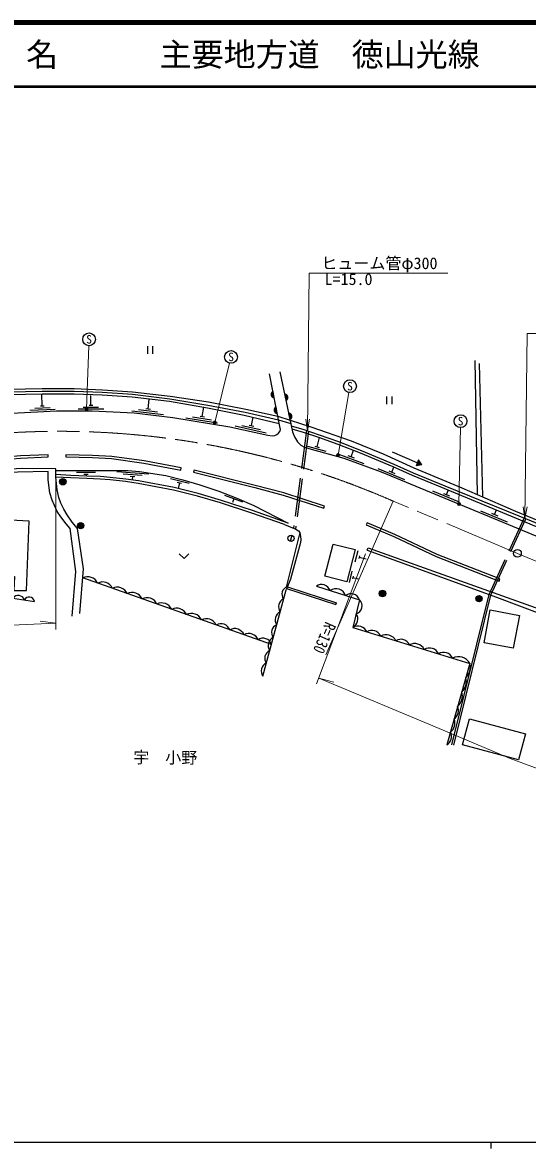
# Model space of a CAD drawing. Units: millimetres at full size, sheet at 1:1000; details may follow other scales. Extents: x 40000 to 680000, y 20000 to 380000.
# Drawn here: x 194803 to 273704, y 204000 to 380000 of the extents above; entities that cross this region are included whole.
import ezdxf
from ezdxf.enums import TextEntityAlignment as Align

# ---------------------------------------------------------------- set-up
doc = ezdxf.new("R2010")
doc.units = ezdxf.units.MM
doc.header["$LTSCALE"] = 1000
doc.linetypes.add('CHAIN', pattern=[18.5, 12, -1.5, 3.5, -1.5])
doc.linetypes.add('DASHED', pattern=[7.5, 6, -1.5])
for name, color, linetype, lineweight in [('M-BGD', 7, 'Continuous', 25), ('M-BMK', 2, 'CHAIN', 13), ('M-BMK-SRVR', 3, 'Continuous', 25), ('M-STR-HTXT', 7, 'Continuous', 13), ('M-STR-STRC', 7, 'Continuous', 25), ('M-TTL', 2, 'Continuous', 140), ('M-TTL-BAND', 7, 'Continuous', 25), ('M-TTL-LINE', 7, 'Continuous', 50)]:
    doc.layers.add(name, color=color, linetype=linetype, lineweight=lineweight)
doc.layers.add('M-BMK-HTXT', color=7, linetype='Continuous')
doc.layers.add('M-TTL-TXT', color=7, linetype='Continuous')
doc.styles.add('ＭＳ ゴシック', font='')
doc.styles.get('ＭＳ ゴシック').set_extended_font_data('MS Gothic')

# ---------------------------------------------------------------- blocks, each defined once
blk = doc.blocks.new('open_arrow')
at = {"color": 0, "linetype": 'Continuous', "lineweight": -2}
blk.add_lwpolyline([(7.5, 1.25), (0, 0), (7.5, -1.25)], dxfattribs=at)

msp = doc.modelspace()

# ---------------------------------------------------------------- hatches: boundary and pattern name
at = {"layer": 'M-BGD'}
for points in [[(234134, 321360, -0.82183), (233942, 322332)], [(235767, 321882, -0.82183), (235970, 320912)], [(234612, 318932, -0.82183), (234421, 319904)], [(236389, 318908, -0.82183), (236592, 317938)], [(256286, 310722), (257220, 310860), (256687, 311639)], [(200604, 308222, -0.41421), (201104, 308722, -0.41421), (201604, 308222, -1)], [(203594, 301759, -0.41421), (204294, 301659, -0.41421), (204194, 300959, -1)], [(250555, 290798, -0.41421), (251099, 291250, -0.41421), (251551, 290705, -1)], [(266133, 289436, -1), (266133, 290436, -1)]]:
    msp.add_hatch(color=256, dxfattribs=at).paths.add_polyline_path(points)
at = {"layer": 'M-STR-HTXT'}
for points in [[(204991, 319758, -1), (204621, 319421, -0.41421), (204637, 319774, -0.41421)], [(225070, 317615, -1), (224639, 317361, -0.41421), (224727, 317703, -0.41421)], [(244312, 312506, -1), (243901, 312222, -0.41421), (243965, 312570, -0.41421)], [(263181, 304914, -0.41421), (263171, 304560, -0.41421), (262818, 304571, -1)]]:
    msp.add_hatch(color=256, dxfattribs=at).paths.add_polyline_path(points)

# ---------------------------------------------------------------- linework, layer by layer
at = {"layer": 'M-BGD'}
for p, q in [((214320, 329403), (214320, 328203)), ((215120, 329403), (215120, 328203)), ((265919, 306169), (265509, 327166)), ((266135, 326720), (266658, 305850)), ((234134, 321360), (233942, 322332)), ((197888, 320082), (197796, 321969)), ((205500, 320190), (205500, 321690)), ((214441, 319616), (214615, 321106)), ((235767, 321882), (235970, 320912)), ((251697, 321553), (251697, 320353)), ((252497, 321553), (252497, 320353)), ((195919, 319386), (199915, 319580)), ((196704, 319724), (199101, 319841)), ((197608, 320068), (198167, 320096)), ((203500, 319590), (207500, 319590)), ((204300, 319890), (206700, 319890)), ((205220, 320190), (205780, 320190)), ((211889, 319310), (216855, 318731)), ((212917, 319492), (215897, 319145)), ((214094, 319657), (214789, 319576)), ((222892, 318418), (223133, 319890)), ((234612, 318932), (234421, 319904)), ((236389, 318908), (236592, 317938)), ((220328, 318232), (225261, 317421)), ((221363, 318365), (224323, 317879)), ((222546, 318475), (223237, 318362)), ((228008, 316932), (232897, 315883)), ((229049, 317016), (231982, 316386)), ((230236, 317068), (230921, 316921)), ((230579, 316994), (230858, 318294)), ((240838, 313663), (241229, 315111)), ((239312, 313764), (242208, 312982)), ((240501, 313754), (241176, 313571)), ((198811, 312086), (198797, 312436)), ((201579, 312441), (201571, 312091)), ((243938, 312632), (248160, 311076)), ((245660, 312317), (246645, 311954)), ((246152, 312135), (246526, 313148)), ((256487, 311181), (252638, 312862)), ((256687, 311639), (256286, 310722)), ((257220, 310860), (256687, 311639)), ((214528, 309396), (209543, 309787)), ((219526, 310053), (219590, 310397)), ((221619, 310035), (221534, 309696)), ((250308, 310313), (254466, 308594)), ((252016, 309932), (252987, 309531)), ((252502, 309731), (252823, 310510)), ((257220, 310860), (256286, 310722)), ((206223, 309665), (203223, 309661)), ((205073, 309363), (204373, 309362)), ((204723, 309363), (204724, 309109)), ((213508, 309175), (210517, 309410)), ((212338, 308966), (211640, 309021)), ((211989, 308993), (211950, 308500)), ((220857, 307952), (217947, 308680)), ((219669, 307940), (218990, 308110)), ((219329, 308025), (219112, 307157)), ((258853, 306781), (263011, 305062)), ((260562, 306399), (261532, 305998)), ((261047, 306199), (261352, 306938)), ((229203, 305001), (226398, 306065)), ((227800, 305533), (227587, 304972)), ((241905, 304085), (242012, 304418)), ((266378, 303670), (270537, 301951)), ((268087, 303288), (269057, 302887)), ((268572, 303088), (268869, 303807)), ((248630, 301802), (248493, 301480)), ((238159, 300262), (236011, 291733)), ((236896, 299850), (236621, 298888)), ((248663, 297512), (248799, 297888)), ((247187, 297410), (246744, 295666)), ((247453, 296631), (247350, 296224)), ((247402, 296427), (248492, 296150)), ((246285, 294227), (245841, 292483)), ((233683, 282768), (204219, 293189)), ((246463, 293470), (246360, 293063)), ((246412, 293266), (247284, 293044)), ((269262, 292691), (269389, 293018)), ((232355, 277830), (235989, 291342)), ((236065, 291522), (243773, 289007)), ((236181, 291800), (243866, 289292)), ((261881, 267100), (267716, 290597)), ((262174, 267038), (267999, 290494)), ((243773, 289007), (243866, 289292))]:
    msp.add_line(p, q, dxfattribs=at)
at = {"layer": 'M-BGD', "linetype": 'DASHED'}
for p, q in [((234704, 318465), (236611, 317846)), ((234815, 317900), (236720, 317324)), ((239176, 316228), (237168, 300940)), ((239466, 316132), (237455, 300822)), ((267716, 290597), (273176, 302538)), ((267999, 290494), (273454, 302424))]:
    msp.add_line(p, q, dxfattribs=at)
at = {"layer": 'M-BGD'}
for points in [[(159598, 335646), (154684, 316001), (154949, 315295), (162324, 317372), (166206, 318264), (174375, 319863), (179992, 320716), (183426, 321146), (186367, 321399), (192681, 321868), (197856, 321970), (202869, 321970), (207238, 321804), (211927, 321498), (217748, 320791), (223685, 319797), (229436, 318626), (234925, 317343)], [(193151, 318950), (200120, 319290), (205708, 319290), (212260, 318964), (218291, 318262), (227201, 316799), (233149, 315522), (233814, 315410), (234221, 315450), (234566, 315612), (234806, 315836), (235013, 316091), (235090, 316404), (235017, 316878), (233395, 325106)], [(235035, 325384), (236994, 316014), (237319, 315222), (237778, 314459), (238292, 313941), (238844, 313615), (239535, 313393), (245034, 311908), (250850, 309764), (276795, 299039), (288383, 294300), (297714, 291333), (305714, 289161), (315168, 286940)], [(154684, 316001), (158554, 317141), (162126, 318147), (166040, 319046), (174238, 320652), (179882, 321508), (183342, 321942), (186303, 322197), (192644, 322667), (197848, 322770), (202885, 322770), (207279, 322603), (212001, 322295), (217862, 321583), (223852, 320709), (229720, 319568), (234704, 318465)], [(154808, 315671), (162225, 317760), (166123, 318655), (174306, 320257), (179937, 321112), (183384, 321544), (186335, 321798), (192662, 322267), (197852, 322370), (202877, 322370), (207259, 322204), (211964, 321896), (217805, 321187), (223758, 320191), (229568, 319078), (234815, 317900)], [(236611, 317846), (239831, 316800), (246176, 314626), (251138, 312561), (255926, 310403), (263442, 307241), (271839, 303609), (280055, 300242), (282953, 299037), (287955, 297167), (292872, 295468), (296505, 294287), (300960, 293004), (305577, 291658), (311239, 290074), (318152, 288499), (333138, 285215), (341559, 283773)], [(236798, 316954), (238763, 316363), (241155, 315576), (244193, 314489), (247724, 313109), (252825, 310947), (255824, 309603), (260809, 307598), (274260, 302094), (283616, 298186), (287074, 296728), (291337, 295166), (294352, 294178), (298075, 293075), (303843, 291451), (312988, 289080), (316248, 288328)], [(236891, 316508), (238643, 315982), (241025, 315198), (244053, 314115), (247574, 312738), (252665, 310581), (255667, 309235), (260658, 307227), (274072, 301639), (283462, 297693), (286927, 296231), (291132, 294648), (294241, 293609), (297964, 292461), (303643, 290875), (311305, 289066), (315980, 287984)], [(198797, 312436), (194480, 312258), (189192, 311811), (184885, 311139)], [(184939, 310793), (189234, 311463), (194502, 311909), (198811, 312086)], [(201571, 312091), (205717, 311997), (208730, 311834), (213773, 311126), (219526, 310053)], [(219590, 310397), (213829, 311471), (208764, 312183), (205730, 312346), (201579, 312441)], [(203766, 287630), (204334, 294597), (203368, 300935), (202555, 301882), (201760, 303056), (201257, 303911), (200796, 304880), (200500, 305778), (200210, 306936), (200012, 308934), (200012, 310237), (194831, 310270), (190770, 310078), (186204, 309437), (179813, 308308), (173202, 306745), (164099, 304093), (156894, 301551), (147304, 297461), (138660, 293061), (129779, 287564), (118251, 279382), (108988, 272622)], [(198808, 309803), (194078, 309728), (190531, 309471), (186537, 308939), (178491, 307474), (170335, 305507), (165055, 303932), (157162, 301174), (152658, 299410), (145610, 296239), (141401, 294115), (136849, 291540), (131389, 288193), (123987, 283036), (109256, 272289)], [(202561, 287196), (203130, 294163), (202248, 300929), (201598, 301615), (200769, 302739), (200211, 303585), (199792, 304529), (199440, 305342), (199053, 306502), (198808, 308500), (198808, 309803)], [(200012, 309956), (209022, 309969), (211266, 309953), (213058, 309812), (214811, 309577), (217194, 309177), (219878, 308506), (222510, 307725), (225471, 306738), (228270, 305676), (230924, 304493), (236313, 301750), (230739, 303711), (225881, 305290), (222231, 306356), (218496, 307315), (212924, 308359), (210967, 308643), (208515, 308903), (206976, 309015), (204874, 309102), (202326, 309218), (200012, 309350)], [(242012, 304418), (235642, 306460), (231174, 307656), (221619, 310035)], [(235746, 301526), (230611, 303332), (225763, 304907), (222125, 305970), (218409, 306924), (212859, 307964), (210917, 308246), (208479, 308505), (206953, 308616), (204857, 308703), (202306, 308819), (200012, 308949)], [(221534, 309696), (231087, 307317), (235544, 306124), (241905, 304085)], [(235746, 301526), (237534, 300789), (237922, 300546), (238159, 300262), (238251, 299680), (238295, 299214), (238230, 298703), (236687, 293011), (235989, 291342)], [(248493, 301480), (252839, 299634), (259431, 296509), (269262, 292691)], [(269389, 293018), (259569, 296831), (252983, 299953), (248630, 301802)], [(159319, 300552), (178220, 294123), (183761, 291463), (196678, 289496)], [(248663, 297512), (268888, 290172), (279659, 286138)], [(248799, 297888), (277091, 287763)], [(219285, 296942), (220035, 296242), (220785, 296942)], [(240717, 291872), (247434, 289757), (246430, 285434), (264682, 279820), (261100, 267082)]]:
    msp.add_lwpolyline(points, dxfattribs=at)
for points in [[(183147, 302735), (182749, 293887), (193539, 293402), (193441, 291216), (195414, 291216), (195838, 302035)], [(243328, 298484), (246773, 297608), (245489, 292561), (242044, 293437)], [(267864, 288171), (272434, 287326), (271488, 282210), (266917, 283055)], [(264659, 271166), (273414, 268829), (272323, 264742), (263568, 267078)]]:
    msp.add_lwpolyline(points, close=True, dxfattribs=at)
for centre in [(201104, 308222), (203894, 301359), (236758, 299369), (251053, 290752), (266133, 289936)]:
    msp.add_circle(centre, 500, dxfattribs=at)
for centre, radius, start, end in [((234134, 321865), 505, 112.31787, 269.97606), ((235773, 321377), 505, 292.97992, 90.63812), ((234612, 319437), 505, 112.31787, 269.97606), ((236395, 318403), 505, 292.97992, 90.63812), ((204987, 291677), 1696, 24.10222, 116.94203), ((207304, 290858), 1696, 24.10222, 116.94203), ((194145, 289467), 982, 16.03868, 146.64773), ((209620, 290039), 1696, 24.10222, 116.94203), ((211936, 289219), 1696, 24.10222, 116.94203), ((236534, 290650), 1203, 107.08936, 219.01917), ((241547, 290778), 1373, 17.86816, 127.18411), ((243769, 289847), 1633, 20.9599, 124.09238), ((246132, 289357), 1362, 17.07144, 127.98084), ((195841, 289341), 851, 10.51492, 152.17149), ((214253, 288400), 1696, 24.10222, 116.94203), ((216569, 287581), 1696, 24.10222, 116.94203), ((236147, 288668), 1342, 114.06594, 215.82825), ((246635, 288804), 1244, 283.8229, 50.02552), ((218885, 286762), 1696, 24.10222, 116.94203), ((221202, 285942), 1696, 24.10222, 116.94203), ((235606, 286657), 1342, 114.06594, 215.82825), ((245719, 286738), 1486, 298.60577, 35.24265), ((223518, 285123), 1696, 24.10222, 116.94203), ((225818, 284552), 1471, 20.28981, 120.75443), ((227968, 283722), 1545, 21.16981, 119.87444), ((235065, 284647), 1342, 114.06594, 215.82825), ((247212, 284118), 1531, 25.09328, 120.71323), ((230192, 282972), 1524, 20.12927, 120.91498), ((232408, 282440), 1317, 14.42976, 126.61449), ((234524, 282636), 1342, 114.06594, 215.82825), ((249381, 283451), 1531, 25.09328, 120.71323), ((251584, 282501), 1795, 28.77823, 117.02827), ((253939, 282128), 1464, 23.51669, 122.28981), ((233984, 280626), 1342, 114.06594, 215.82825), ((256089, 281267), 1655, 26.59747, 119.20903), ((258386, 280640), 1593, 24.96361, 120.84289), ((233443, 278615), 1342, 114.06594, 215.82825), ((260636, 280046), 1501, 23.32987, 122.47664), ((262941, 278907), 1966, 27.68549, 118.12101), ((262698, 279171), 2088, 310.46575, 18.11875), ((262069, 276933), 2088, 310.46575, 18.11875), ((261440, 274696), 2088, 310.46575, 18.11875), ((261284, 272468), 1640, 305.64423, 22.94027), ((260726, 270462), 1656, 304.60611, 23.97838), ((260274, 268402), 1557, 302.01849, 26.56601)]:
    msp.add_arc(centre, radius, start, end, dxfattribs=at)
at = {"layer": 'M-BMK'}
msp.add_lwpolyline([(282039, 292875), (272143, 297026), (252714, 305192)], dxfattribs=at)
msp.add_arc((200586, 186101), 130000, 66.36007, 129.34035, dxfattribs=at)
at = {"layer": 'M-BMK-SRVR'}
msp.add_circle((272143, 297026), 600, dxfattribs=at)
at = {"layer": 'M-STR-HTXT'}
for p, q in [((204806, 319590), (205167, 329478)), ((224854, 317488), (227147, 326762)), ((244107, 312364), (245798, 322172)), ((262999, 304742), (263228, 316687)), ((200012, 308934), (200012, 285100)), ((242172, 281166), (252714, 305192)), ((248400, 296958), (240726, 276604)), ((200012, 286100), (197578, 286422)), ((241078, 277539), (243452, 276912))]:
    msp.add_line(p, q, dxfattribs=at)
for points in [[(239329, 316177), (239609, 340804), (261259, 340804)], [(273314, 302480), (273631, 331402), (295281, 331402)], [(200012, 286100), (193107, 285821), (184259, 284760), (177433, 283384), (169662, 281200), (160702, 277804), (154158, 274670), (148443, 271431), (142723, 267660), (137075, 263344), (129217, 257045), (122498, 252372)], [(280727, 261369), (271022, 264964), (260537, 269362), (241078, 277539)]]:
    msp.add_lwpolyline(points, dxfattribs=at)
for centre in [(204806, 319590), (224854, 317488), (244107, 312364), (262999, 304742)]:
    msp.add_circle(centre, 250, dxfattribs=at)
at = {"layer": 'M-STR-STRC'}
for centre in [(205204, 330477), (227387, 327733), (245968, 323157), (263247, 317687)]:
    msp.add_circle(centre, 1000, dxfattribs=at)
at = {"layer": 'M-TTL'}
msp.add_line((680000, 380000), (40000, 380000), dxfattribs=at)
at = {"layer": 'M-TTL-BAND'}
for p, q in [((40000, 205000), (579000, 205000)), ((268000, 205000), (268000, 204000))]:
    msp.add_line(p, q, dxfattribs=at)
at = {"layer": 'M-TTL-LINE'}
msp.add_line((40000, 370000), (680000, 370000), dxfattribs=at)

# ---------------------------------------------------------------- block references
at = {"layer": 'M-STR-HTXT', "xscale": 240, "yscale": 240, "rotation": 89.4}
for p in [(239329, 316177), (273314, 302480)]:
    msp.add_blockref('open_arrow', p, dxfattribs=at)

# ---------------------------------------------------------------- texts
at = {"layer": 'M-BMK-HTXT', "style": 'ＭＳ ゴシック'}
msp.add_text('宇\u3000小野', height=1833, rotation=359.648, dxfattribs=at).set_placement((217110, 265109), align=Align.MIDDLE_CENTER)
at = {"layer": 'M-STR-HTXT', "style": 'ＭＳ ゴシック'}
msp.add_text('ヒューム管φ300', height=1833, dxfattribs=at).set_placement((241509, 340904), align=Align.BOTTOM_LEFT)
msp.add_text('L=15.0', height=1833, dxfattribs=at).set_placement((242006, 340804), align=Align.TOP_LEFT)
at = {"layer": 'M-STR-HTXT', "style": 'ＭＳ ゴシック', "width": 0.8}
msp.add_text('R=130', height=1833, rotation=246.309, dxfattribs=at).set_placement((241837, 281151), align=Align.TOP_RIGHT)
at = {"layer": 'M-STR-STRC', "style": 'ＭＳ ゴシック'}
for p in [(205204, 330477), (227387, 327733), (245968, 323157), (263247, 317687)]:
    msp.add_text('S', height=1320, dxfattribs=at).set_placement(p, align=Align.MIDDLE_CENTER)
at = {"layer": 'M-TTL-TXT', "style": 'ＭＳ ゴシック'}
for s, p in [('路 線 名', (180380, 375000)), ('主要地方道\u3000徳山光線', (216234, 375000))]:
    msp.add_text(s, height=3666, dxfattribs=at).set_placement(p, align=Align.MIDDLE_LEFT)

doc.saveas('drawing.dxf')
